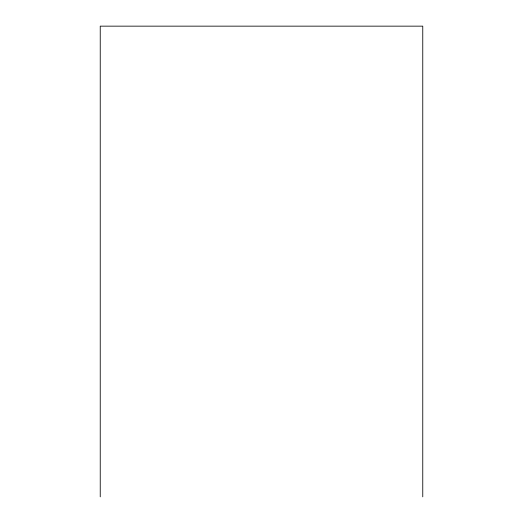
<?xml version="1.0" encoding="UTF-8"?>
<svg xmlns="http://www.w3.org/2000/svg" width="523" height="523" viewBox="0 0 523 523"><rect width="100%" height="100%" fill="white"/><g stroke="black" fill="none" stroke-linecap="round" stroke-linejoin="round"><path stroke-width="0.78" d="M422.761 496.85L422.761 26.15L100.239 26.15L100.239 496.85"/></g></svg>
